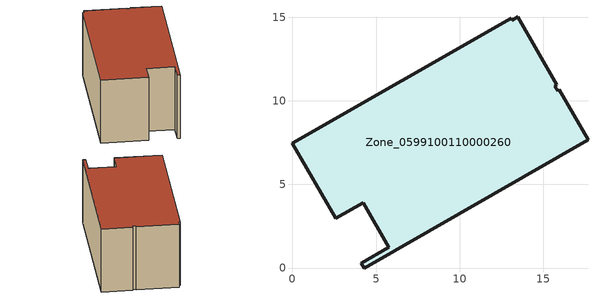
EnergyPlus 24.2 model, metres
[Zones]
Zone_0599100110000260
 floor ground (C_G): 13.45,15.01 15.79,10.95 15.68,10.88 15.85,10.6 15.95,10.66 17.66,7.67 4.28,0 4.11,0.3 5.75,1.24 4.23,3.91 2.57,2.97 0,7.46 13.06,14.95 13.13,14.82 z0
 wall outside (C_F): 15.95,10.66 15.85,10.6 15.68,10.88 15.79,10.95 13.45,15.01 13.13,14.82 13.06,14.95 0,7.46 2.57,2.97 4.23,3.91 5.75,1.24 4.11,0.3 4.28,0 17.66,7.67 15.95,10.66 z0:7.72
 roof outside (C_R): 15.79,10.95 13.45,15.01 13.13,14.82 13.06,14.95 0,7.46 2.57,2.97 4.23,3.91 5.75,1.24 4.11,0.3 4.28,0 17.66,7.67 15.95,10.66 15.85,10.6 15.68,10.88 z7.72
[BUILDING]
Pand.0599100110000260: North Axis=0; Terrain=City; Loads Convergence Tolerance Value=0.04; Temperature Convergence Tolerance Value=0.4; Solar Distribution=FullExterior; Maximum Number of Warmup Days=25; Minimum Number of Warmup Days=1
[Site:Location]
Rotterdam.The.Hague.AP_ZH_NLD Design_Conditions: Latitude=51.96; Longitude=4.45; Time Zone=1; Elevation=-4.5
[SITE:GROUNDTEMPERATURE:BUILDINGSURFACE]
18, 18, 18, 18, 18, 18, 18, 18, 18, 18, 18, 18
[MATERIAL] Thermal Absorptance=0.9; Solar Absorptance=0.7; Visible Absorptance=0.7
Name | Roughness | Thickness | Conductivity | Density | Specific Heat
G.TI.2015-2018 | MediumSmooth | 0.15 | 0.0428571 | 540 | 1210
F.TI.2015-2018 | Rough | 0.3 | 0.0666667 | 1920 | 840
R.TI.2015-2018 | MediumRough | 0.2 | 0.0333333 | 1500 | 1000
[CONSTRUCTION]
C_G: G.TI.2015-2018
C_F: F.TI.2015-2018
C_R: R.TI.2015-2018
[ZONE]
Zone_0599100110000260: Type=1; Multiplier=1; Ceiling Height=Autocalculate; Volume=Autocalculate; Floor Area=autocalculate; Part of Total Floor Area=Yes
[ZONEINFILTRATION:DESIGNFLOWRATE]
Infil_Zone_0599100110000260: Zone or ZoneList or Space or SpaceList=Zone_0599100110000260; Schedule=AlwaysOn; Design Flow Rate Calculation Method=Flow/Area; Flow Rate per Floor Area=0.0015; Constant Term Coefficient=1; Temperature Term Coefficient=0; Velocity Term Coefficient=0; Velocity Squared Term Coefficient=0
[HVACTEMPLATE:ZONE:IDEALLOADSAIRSYSTEM]
Zone_0599100110000260: Maximum Heating Supply Air Temperature=50; Minimum Cooling Supply Air Temperature=13; Maximum Heating Supply Air Humidity Ratio=0.0156; Minimum Cooling Supply Air Humidity Ratio=0.0077; Heating Limit=NoLimit; Cooling Limit=NoLimit; Dehumidification Control Type=ConstantSensibleHeatRatio; Cooling Sensible Heat Ratio=0.7; Dehumidification Setpoint=60; Humidification Control Type=None; Humidification Setpoint=30; Outdoor Air Method=None; Outdoor Air Flow Rate per Person=0.00944; Outdoor Air Flow Rate per Zone Floor Area=0; Outdoor Air Flow Rate per Zone=0; Demand Controlled Ventilation Type=None; Outdoor Air Economizer Type=NoEconomizer; Heat Recovery Type=None; Sensible Heat Recovery Effectiveness=0.7; Latent Heat Recovery Effectiveness=0.65
[ZONECONTROL:THERMOSTAT]
ThermostatControl_Zone_0599100110000260: Zone or ZoneList=Zone_0599100110000260; Control Type Schedule=DualSetpointControlType; Control 1=Thermostat_Zone_0599100110000260; Temperature Difference Between Cutout And Setpoint=0
[THERMOSTATSETPOINT:DUALSETPOINT]
Thermostat_Zone_0599100110000260: Heating Setpoint Temperature Schedule=HeatingSetpoint_Zone_0599100110000260; Cooling Setpoint Temperature Schedule=CoolingSetpoint_Zone_0599100110000260
[SCHEDULE:COMPACT]
HeatingSetpoint_Zone_0599100110000260: Through: 12/31, For: AllDays, Until: 24:00, 21
CoolingSetpoint_Zone_0599100110000260: Through: 12/31, For: AllDays, Until: 24:00, 24
DualSetpointControlType: Through: 12/31, For: AllDays, Until: 24:00, 4
AlwaysOn: Through: 12/31, For: AllDays, Until: 24:00, 1
